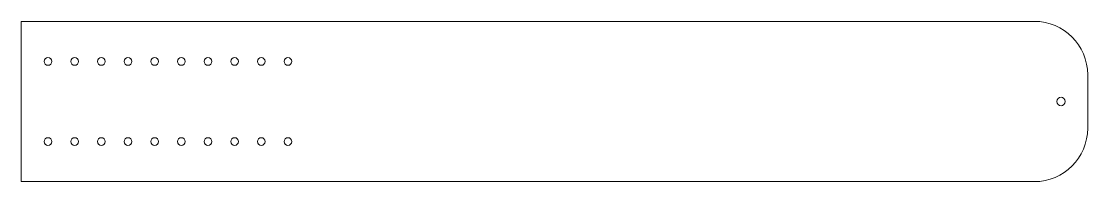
# Model space of a CAD drawing. Header units: inches. Extents: x 0 to 20, y 0 to 3.
import ezdxf

# ---------------------------------------------------------------- set-up
doc = ezdxf.new("R2010")
doc.units = ezdxf.units.IN
doc.header["$MEASUREMENT"] = 0

msp = doc.modelspace()

# ---------------------------------------------------------------- linework, layer by layer
at = {"color": 7, "linetype": 'Continuous', "lineweight": 15}
for p, q in [((19, 3), (0, 3)), ((0, 3), (0, 0)), ((20, 1), (20, 2)), ((0, 0), (19, 0))]:
    msp.add_line(p, q, dxfattribs=at)
for centre, radius in [((0.5, 2.25), 0.0725), ((1, 2.25), 0.0725), ((1.5, 2.25), 0.0725), ((2, 2.25), 0.0725), ((2.5, 2.25), 0.0725), ((3, 2.25), 0.0725), ((3.5, 2.25), 0.0725), ((4, 2.25), 0.0725), ((4.5, 2.25), 0.0725), ((5, 2.25), 0.0725), ((19.5, 1.5), 0.079), ((0.5, 0.75), 0.0725), ((1, 0.75), 0.0725), ((1.5, 0.75), 0.0725), ((2, 0.75), 0.0725), ((2.5, 0.75), 0.0725), ((3, 0.75), 0.0725), ((3.5, 0.75), 0.0725), ((4, 0.75), 0.0725), ((4.5, 0.75), 0.0725), ((5, 0.75), 0.0725)]:
    msp.add_circle(centre, radius, dxfattribs=at)
for centre, start, end in [((19, 2), 0, 90), ((19, 1), 270, 0)]:
    msp.add_arc(centre, 1, start, end, dxfattribs=at)

doc.saveas('drawing.dxf')
